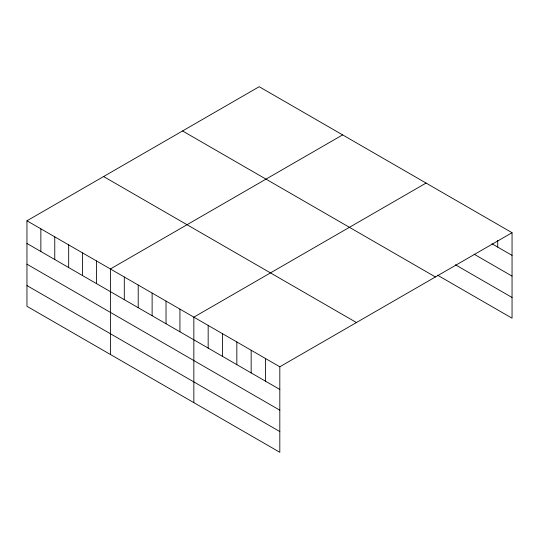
<?xml version="1.0" encoding="UTF-8"?>
<svg xmlns="http://www.w3.org/2000/svg" width="539" height="539" viewBox="0 0 539 539"><rect width="100%" height="100%" fill="white"/><g stroke="black" fill="none" stroke-linecap="round" stroke-linejoin="round"><path stroke-width="0.81" d="M26.95 220.795L279.815 366.783L279.815 452.288L26.95 306.293L26.95 220.795L259.185 86.712L512.05 232.707L512.05 318.205L437.54 275.186M342.629 134.891L110.394 268.968L110.394 354.473M426.073 183.065L193.845 317.148L193.845 402.653M279.815 366.783L512.05 232.707M491.992 243.796L512.05 255.378M474.077 254.186L512.05 276.109M455.448 264.797L512.05 297.474M182.546 130.957L435.411 276.952M103.589 176.543L356.454 322.538M26.95 243.466L279.815 389.454M26.95 264.198L279.815 410.186M26.95 285.562L279.815 431.55M497.719 240.387L497.719 247.105M265.484 358.509L265.484 381.181M251.161 350.235L251.161 372.907M236.83 341.962L236.83 364.634M222.499 333.688L222.499 356.36M208.169 325.421L208.169 348.093M179.932 309.116L179.932 331.788M166.025 301.085L166.025 323.757M152.119 293.054L152.119 315.726M138.213 285.03L138.213 307.702M124.3 276.999L124.3 299.671M96.488 260.937L96.488 283.608M82.582 252.912L82.582 275.584M68.675 244.881L68.675 267.553M54.762 236.85L54.762 259.522M40.856 228.819L40.856 251.491"/></g></svg>
